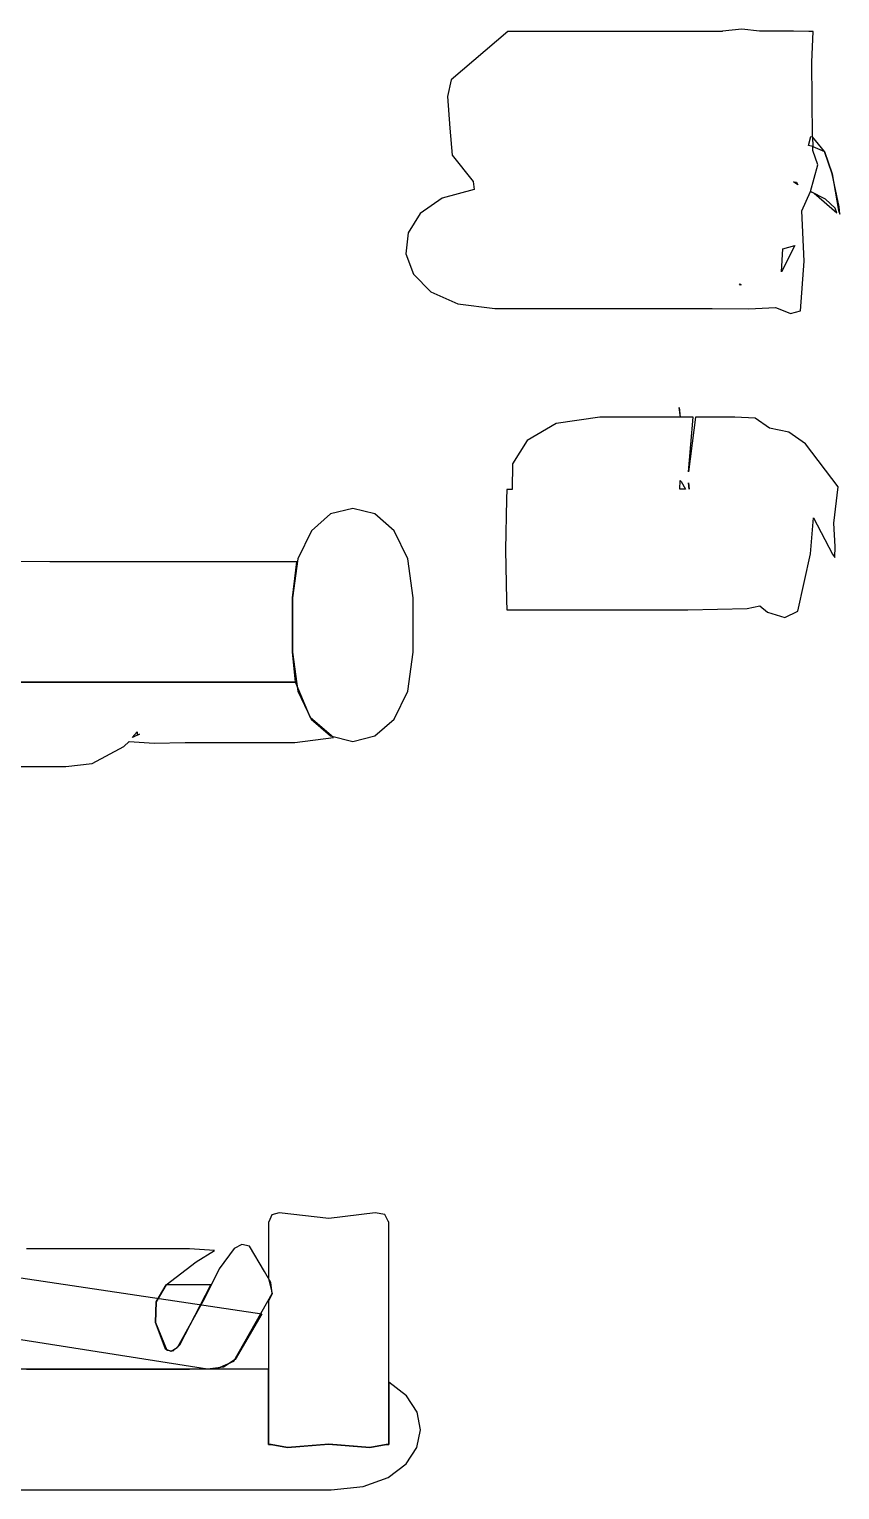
# Model space of a CAD drawing. Extents: x -74 to 153, y -120 to 75.
# Drawn here: x 128.78 to 148.87, y -27.4 to 8.79 of the extents above; entities that cross this region are included whole.
import ezdxf

# ---------------------------------------------------------------- set-up
doc = ezdxf.new("R2010")
doc.units = 0

msp = doc.modelspace()

# ---------------------------------------------------------------- linework, layer by layer
at = {"layer": 'Layer 1'}
for p, q in [((140.642499, 8.736574), (139.238906, 7.532548)), ((141.777879, 8.736574), (140.642499, 8.736574)), ((143.104019, 8.736574), (141.777879, 8.736574)), ((145.711389, 8.736574), (143.104019, 8.736574)), ((145.949986, 8.736574), (145.711389, 8.736574)), ((145.956706, 8.738321), (145.949986, 8.736574)), ((146.439, 8.78922), (145.956706, 8.738321)), ((146.439131, 8.789228), (146.439, 8.78922)), ((146.877534, 8.736724), (146.439131, 8.789228)), ((147.716712, 8.739054), (146.877534, 8.736724)), ((148.097946, 8.735993), (147.716712, 8.739054)), ((148.209953, 8.735694), (148.097946, 8.735993)), ((148.174074, 7.974835), (148.209953, 8.735694)), ((148.186178, 6.121475), (148.174074, 7.974835)), ((139.238906, 7.532548), (139.145709, 7.119751)), ((139.145709, 7.119751), (139.199249, 6.335424)), ((139.199249, 6.335424), (139.256918, 5.666388)), ((148.092697, 5.908836), (148.152636, 6.130079)), ((148.196826, 5.880543), (148.092697, 5.908836)), ((148.152636, 6.130079), (148.186178, 6.121475)), ((148.18605, 6.12147), (148.196698, 5.880538)), ((148.485758, 5.76226), (148.18605, 6.12147)), ((148.18605, 6.12147), (148.18605, 6.12147)), ((148.196698, 5.880538), (148.485758, 5.76226)), ((148.200933, 5.786912), (148.196826, 5.880543)), ((139.256918, 5.666388), (139.780431, 5.014094)), ((148.31897, 5.425543), (148.200933, 5.786912)), ((148.485758, 5.76226), (148.681188, 5.203829)), ((148.681188, 5.203829), (148.485758, 5.76226)), ((148.485758, 5.76226), (148.485758, 5.76226)), ((148.144198, 4.771412), (148.31897, 5.425543)), ((148.681188, 5.203829), (148.836071, 4.298294)), ((148.849055, 4.384873), (148.681188, 5.203829)), ((148.681188, 5.203829), (148.681188, 5.203829)), ((139.805953, 4.820561), (139.016858, 4.600056)), ((139.780431, 5.014094), (139.805953, 4.820561)), ((147.722707, 5.01015), (147.795631, 4.995128)), ((147.827135, 4.930256), (147.722707, 5.01015)), ((147.722707, 5.01015), (147.722707, 5.01015)), ((147.795631, 4.995128), (147.827135, 4.930256)), ((147.925583, 4.28984), (148.142884, 4.767911)), ((148.142884, 4.767911), (148.22733, 4.722846)), ((148.51624, 4.574525), (148.144198, 4.771412)), ((148.22733, 4.722846), (148.795384, 4.243025)), ((139.016858, 4.600056), (138.471644, 4.221523)), ((148.750533, 4.356277), (148.51624, 4.574525)), ((148.795384, 4.243025), (148.750533, 4.356277)), ((148.866282, 4.202256), (148.849055, 4.384873)), ((138.471644, 4.221523), (138.170314, 3.742732)), ((147.986315, 3.041973), (147.925583, 4.28984)), ((148.836071, 4.298294), (148.866282, 4.202256)), ((138.170314, 3.742732), (138.112868, 3.221451)), ((147.753778, 3.42718), (147.41819, 2.780078)), ((147.41819, 2.780078), (147.458154, 3.343029)), ((147.458154, 3.343029), (147.753778, 3.42718)), ((147.753778, 3.42718), (147.753778, 3.42718)), ((138.112868, 3.221451), (138.299306, 2.715449)), ((147.891749, 1.81081), (147.986315, 3.041973)), ((138.299306, 2.715449), (138.72963, 2.282496)), ((138.72963, 2.282496), (139.403841, 1.98036)), ((146.377458, 2.478476), (146.387232, 2.476288)), ((146.377458, 2.478474), (146.377458, 2.478476)), ((146.402838, 2.447409), (146.377458, 2.478474)), ((146.387232, 2.476288), (146.423985, 2.452808)), ((146.423985, 2.452808), (146.402838, 2.447409)), ((139.403841, 1.98036), (140.321939, 1.866811)), ((140.321939, 1.866811), (141.218, 1.86681)), ((141.218, 1.86681), (142.115362, 1.86681)), ((142.115362, 1.86681), (143.024112, 1.86681)), ((143.024112, 1.86681), (143.831346, 1.866959)), ((143.831346, 1.866959), (145.707756, 1.86681)), ((145.707756, 1.86681), (146.613877, 1.859813)), ((146.613877, 1.859813), (147.273232, 1.896128)), ((147.273232, 1.896128), (147.294961, 1.885336)), ((147.294961, 1.885336), (147.646629, 1.744084)), ((147.646629, 1.744084), (147.891749, 1.81081)), ((144.884561, -0.581741), (144.884, -0.581742)), ((144.884, -0.581742), (144.910105, -0.821361)), ((144.92, -0.82136), (144.884561, -0.581741)), ((141.841795, -0.984427), (141.119234, -1.405549)), ((142.921, -0.82136), (141.841795, -0.984427)), ((144.910105, -0.821361), (142.921, -0.82136)), ((145.086654, -0.82136), (144.92, -0.82136)), ((145.235997, -0.82136), (145.086654, -0.82136)), ((145.292, -0.82136), (145.115828, -2.17959)), ((145.115828, -2.17959), (145.235997, -0.82136)), ((146.269, -0.82136), (145.292, -0.82136)), ((146.767497, -0.852397), (146.269, -0.82136)), ((147.127973, -1.096414), (146.767497, -0.852397)), ((141.119234, -1.405549), (140.753236, -1.982603)), ((147.604694, -1.198934), (147.127973, -1.096414)), ((148.016454, -1.487935), (147.604694, -1.198934)), ((148.829803, -2.554254), (148.016454, -1.487935)), ((140.753236, -1.982603), (140.74372, -2.61347)), ((144.904855, -2.610551), (144.911874, -2.39485)), ((144.911874, -2.39485), (144.91186, -2.394852)), ((144.91186, -2.394852), (144.937965, -2.416874)), ((144.937965, -2.416874), (145.04691, -2.611865)), ((145.132655, -2.612591), (145.115152, -2.449977)), ((145.115152, -2.449977), (145.11516, -2.44998)), ((145.11516, -2.44998), (145.136165, -2.61274)), ((140.610536, -2.855277), (140.583848, -4.107917)), ((140.61188, -2.61347), (140.610536, -2.855277)), ((140.74372, -2.61347), (140.61188, -2.61347)), ((145.04691, -2.611865), (144.904855, -2.610551)), ((145.136165, -2.61274), (145.132655, -2.612591)), ((148.721881, -3.455269), (148.829803, -2.554254)), ((136.249632, -3.22257), (135.771268, -3.638394)), ((136.798, -3.08396), (136.249632, -3.22257)), ((137.34594, -3.22257), (136.79757, -3.08396)), ((136.79757, -3.08396), (136.798, -3.08396)), ((137.824304, -3.638393), (137.34594, -3.22257)), ((148.138241, -4.214859), (148.212301, -3.318322)), ((148.212301, -3.318322), (148.686756, -4.217524)), ((148.750756, -4.029742), (148.721881, -3.455269)), ((135.771268, -3.638394), (135.432912, -4.33142)), ((138.162659, -4.331419), (137.824304, -3.638393)), ((135.432912, -4.33142), (135.30457, -5.30164)), ((138.291, -5.30164), (138.162659, -4.331419)), ((140.583848, -4.107917), (140.610536, -5.358657)), ((147.827281, -5.635032), (148.138241, -4.214859)), ((148.686756, -4.217524), (148.740611, -4.304049)), ((148.740611, -4.304049), (148.750756, -4.029742)), ((129.289795, -4.405719), (127.907655, -4.404554)), ((130.17462, -4.40557), (129.289795, -4.405719)), ((131.39897, -4.40557), (130.17462, -4.40557)), ((132.636, -4.40557), (131.39897, -4.40557)), ((133.443, -4.40557), (132.636, -4.40557)), ((134.347, -4.40557), (133.443, -4.40557)), ((135.245, -4.40557), (134.347, -4.40557)), ((135.363797, -4.405567), (135.245, -4.40557)), ((135.304, -5.30164), (135.411781, -4.406314)), ((135.411781, -4.406314), (135.363797, -4.405567)), ((135.304, -6.64572), (135.304, -5.30164)), ((135.30457, -5.30164), (135.304, -6.64572)), ((138.29085, -6.64572), (138.291, -5.30164)), ((140.610536, -5.358657), (140.61188, -5.600318)), ((140.61188, -5.600318), (141.031324, -5.600318)), ((141.031324, -5.600318), (141.807353, -5.600318)), ((141.807353, -5.600318), (143.006473, -5.600318)), ((143.006473, -5.600318), (143.919442, -5.600915)), ((143.919442, -5.600915), (144.03743, -5.600318)), ((144.03743, -5.600318), (144.324, -5.60032)), ((144.324, -5.60032), (144.452196, -5.598281)), ((144.452196, -5.598281), (145.098274, -5.599155)), ((145.098274, -5.599155), (146.573184, -5.562548)), ((146.573184, -5.562548), (146.886161, -5.50217)), ((146.886161, -5.50217), (147.072981, -5.652679)), ((147.072981, -5.652679), (147.504051, -5.790954)), ((147.504051, -5.790954), (147.827281, -5.635032)), ((135.376687, -7.392281), (135.304, -6.64572)), ((135.304, -6.64572), (135.432341, -7.61593)), ((138.162509, -7.61593), (138.29085, -6.64572)), ((127.919618, -7.391416), (129.292578, -7.392581)), ((129.293007, -7.392619), (127.920047, -7.391454)), ((129.292578, -7.392581), (130.173901, -7.392432)), ((130.17433, -7.39247), (129.293007, -7.392619)), ((130.173901, -7.392432), (131.398541, -7.392432)), ((131.39897, -7.39247), (130.17433, -7.39247)), ((131.398541, -7.392432), (132.635571, -7.392432)), ((132.636, -7.39247), (131.39897, -7.39247)), ((132.635571, -7.392432), (133.443, -7.39243)), ((133.443, -7.39247), (132.636, -7.39247)), ((133.443, -7.39243), (134.347, -7.39243)), ((134.347, -7.39247), (133.443, -7.39247)), ((134.347, -7.39243), (135.245, -7.39243)), ((135.245, -7.39247), (134.347, -7.39247)), ((135.245, -7.39243), (135.364, -7.39243)), ((135.364169, -7.392467), (135.245, -7.39247)), ((135.364, -7.39243), (135.376687, -7.392281)), ((135.376714, -7.392168), (135.364169, -7.392467)), ((135.746419, -8.275416), (135.376714, -7.392168)), ((135.432341, -7.61593), (135.770695, -8.308937)), ((137.824155, -8.308937), (138.162509, -7.61593)), ((136.323225, -8.760458), (135.746419, -8.275416)), ((135.770695, -8.308937), (136.249058, -8.724741)), ((137.345792, -8.724741), (137.824155, -8.308937)), ((131.334615, -8.760155), (131.452461, -8.624084)), ((131.514587, -8.682855), (131.354746, -8.758109)), ((131.452461, -8.624084), (131.45709, -8.622628)), ((131.45715, -8.622622), (131.456105, -8.701085)), ((131.456105, -8.701085), (131.514587, -8.682855)), ((131.45709, -8.622628), (131.45715, -8.622622)), ((130.336226, -9.409272), (131.12307, -8.987817)), ((131.12307, -8.987817), (131.260159, -8.859913)), ((131.260159, -8.859913), (131.877511, -8.90002)), ((131.354746, -8.758109), (131.334615, -8.760155)), ((131.877511, -8.90002), (132.646245, -8.886894)), ((132.646245, -8.886894), (133.570452, -8.885729)), ((133.570452, -8.885729), (134.468546, -8.886028)), ((134.468546, -8.886028), (135.364169, -8.886028)), ((135.364169, -8.886028), (136.323225, -8.760458)), ((136.249058, -8.724741), (136.797425, -8.863343)), ((136.797425, -8.863343), (137.345792, -8.724741)), ((129.689, -9.48339), (130.336226, -9.409272)), ((127.896734, -9.483393), (128.792939, -9.483393)), ((128.792939, -9.483393), (129.689, -9.48339)), ((134.795689, -20.591689), (134.721796, -20.761272)), ((134.976, -20.5393), (134.795689, -20.591689)), ((136.200579, -20.678228), (134.975799, -20.53924)), ((134.975799, -20.53924), (134.976, -20.5393)), ((137.356248, -20.54064), (136.200579, -20.678228)), ((137.589143, -20.579937), (137.356248, -20.54064)), ((137.679559, -20.761212), (137.589143, -20.579937)), ((134.721796, -20.761272), (134.707355, -20.761571)), ((134.707355, -20.761571), (134.707355, -21.23235)), ((137.694, -20.761511), (137.679559, -20.761212)), ((137.694, -21.23229), (137.694, -20.761511)), ((134.051849, -21.322309), (133.862621, -21.421047)), ((134.24062, -21.365751), (134.051849, -21.322309)), ((134.707355, -21.23235), (134.707, -21.3284)), ((134.707, -21.3284), (134.707, -21.7177)), ((137.694, -21.3284), (137.694, -21.23229)), ((137.694, -21.7177), (137.694, -21.3284)), ((129.914, -21.4306), (128.715, -21.4306)), ((131.291, -21.4306), (129.914, -21.4306)), ((132.751998, -21.430644), (131.291, -21.4306)), ((133.369766, -21.476483), (132.751998, -21.430644)), ((132.916816, -21.754838), (133.369766, -21.476483)), ((133.862621, -21.421047), (133.486642, -21.930351)), ((134.612946, -21.993894), (134.24062, -21.365751)), ((128.007074, -22.071342), (134.54267, -23.044976)), ((132.170023, -22.327656), (132.916816, -21.754838)), ((133.486642, -21.930351), (133.120375, -22.664231)), ((134.765619, -22.270247), (134.612946, -21.993894)), ((134.707, -21.7177), (134.707, -22.1734)), ((137.694, -22.7981), (137.694, -21.7177)), ((132.170547, -22.326409), (131.928812, -22.743056)), ((131.929206, -22.743847), (132.170023, -22.327656)), ((132.97793, -22.325244), (132.170547, -22.326409)), ((132.516405, -23.810564), (133.280703, -22.326264)), ((132.977933, -22.325241), (132.97793, -22.325244)), ((133.280703, -22.326264), (132.977933, -22.325241)), ((134.707, -22.1734), (134.803692, -22.538443)), ((134.804, -22.53847), (134.765619, -22.270247)), ((131.928812, -22.743056), (131.905553, -23.256884)), ((131.906256, -23.256884), (131.929206, -22.743847)), ((133.120375, -22.664231), (132.447741, -23.887995)), ((133.847476, -24.217707), (134.804, -22.53847)), ((134.803692, -22.538443), (134.707, -22.726288)), ((134.707, -22.726288), (134.707, -22.7981)), ((134.707, -22.7981), (134.707, -23.3302)), ((137.694, -23.3302), (137.694, -22.7981)), ((134.54267, -23.044976), (133.88426, -24.174407)), ((133.2018, -24.417496), (126.984, -23.4438)), ((131.905553, -23.256884), (132.18651, -23.945694)), ((132.156759, -23.919014), (131.906256, -23.256884)), ((134.707, -23.3302), (134.707, -23.5661)), ((137.694, -23.5661), (137.694, -23.3302)), ((132.346001, -23.961469), (132.516405, -23.810564)), ((134.707, -23.5661), (134.707, -23.9695)), ((137.694, -23.9695), (137.694, -23.5661)), ((132.297671, -23.975809), (132.156759, -23.919014)), ((132.18651, -23.945694), (132.346001, -23.961469)), ((132.447741, -23.887995), (132.297671, -23.975809)), ((133.43831, -24.402908), (133.847476, -24.217707)), ((133.88426, -24.174407), (133.596996, -24.365376)), ((134.707, -23.9695), (134.707, -25.3136)), ((137.694, -25.3135), (137.694, -23.9695)), ((129.648, -24.4175), (127.221, -24.4175)), ((128.715, -24.4175), (129.914, -24.4175)), ((129.914, -24.4175), (129.648, -24.4175)), ((130.943, -24.4175), (129.914, -24.4175)), ((129.914, -24.4175), (131.291, -24.4175)), ((131.291, -24.4175), (130.943, -24.4175)), ((132.317, -24.4175), (131.291, -24.4175)), ((131.291, -24.4175), (132.752, -24.4175)), ((132.751493, -24.4175), (132.317, -24.4175)), ((133.202, -24.4175), (132.751493, -24.4175)), ((132.752, -24.4175), (133.43831, -24.402908)), ((133.596996, -24.365376), (133.2018, -24.417496)), ((133.52, -24.4175), (133.202, -24.4175)), ((134.674, -24.4175), (133.52, -24.4175)), ((134.707, -24.4175), (134.674, -24.4175)), ((134.707, -25.3135), (134.707, -24.4175)), ((138.130658, -25.072131), (137.6935, -24.7364)), ((137.6935, -24.7364), (137.694, -25.3135)), ((134.707, -25.462908), (134.707, -25.3135)), ((134.707, -25.3136), (134.707, -25.4629)), ((137.694, -25.3135), (137.694, -25.4629)), ((137.694, -25.462908), (137.694, -25.3135)), ((138.391684, -25.478133), (138.130658, -25.072131)), ((134.707, -25.4629), (134.707, -25.931492)), ((134.707, -25.9315), (134.707, -25.462908)), ((137.694, -25.4629), (137.694, -25.931492)), ((137.694, -25.9315), (137.694, -25.462908)), ((138.476575, -25.91895), (138.391684, -25.478133)), ((134.707, -25.931492), (134.707, -26.1349)), ((134.707141, -26.1349), (134.707, -25.9315)), ((137.693859, -26.1349), (137.694, -25.9315)), ((137.694, -25.931492), (137.694, -26.1349)), ((138.385331, -26.359126), (138.476575, -25.91895)), ((134.707, -26.1349), (134.707, -26.284243)), ((134.707, -26.284243), (134.775839, -26.281323)), ((134.707141, -26.284243), (134.707141, -26.1349)), ((134.775981, -26.281323), (134.707141, -26.284243)), ((134.775839, -26.281323), (135.179369, -26.355255)), ((135.179512, -26.355253), (134.775981, -26.281323)), ((135.179369, -26.355255), (136.200429, -26.27753)), ((136.20057, -26.27753), (135.179512, -26.355253)), ((136.200429, -26.27753), (137.221487, -26.355253)), ((137.221631, -26.355255), (136.20057, -26.27753)), ((137.221487, -26.355253), (137.625019, -26.281323)), ((137.62516, -26.281323), (137.221631, -26.355255)), ((137.625019, -26.281323), (137.693859, -26.284243)), ((137.694, -26.284243), (137.62516, -26.281323)), ((137.693859, -26.284243), (137.693859, -26.1349)), ((137.694, -26.1349), (137.694, -26.284243)), ((138.117953, -26.763206), (138.385331, -26.359126)), ((137.674438, -27.095732), (138.117953, -26.763206)), ((137.054788, -27.321249), (137.674438, -27.095732)), ((126.493, -27.40435), (129.648, -27.4043)), ((129.648, -27.4043), (130.943, -27.4043)), ((130.943, -27.4043), (132.317, -27.4043)), ((132.317, -27.4043), (133.52, -27.4043)), ((133.52, -27.4043), (134.674, -27.4043)), ((134.674, -27.4043), (135.547, -27.4043)), ((135.547, -27.4043), (136.259, -27.4043)), ((136.259, -27.4043), (137.054788, -27.321249))]:
    msp.add_line(p, q, dxfattribs=at)

doc.saveas('drawing.dxf')
